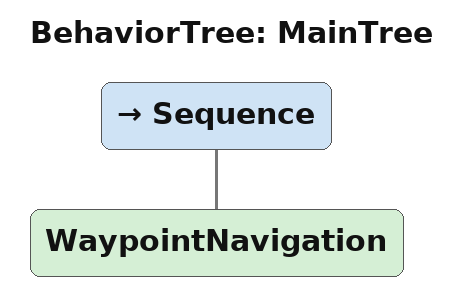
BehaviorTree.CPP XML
<root main_tree_to_execute="MainTree">
    <BehaviorTree ID="MainTree">
        <Sequence>
            <WaypointNavigation />
        </Sequence>
    </BehaviorTree>
</root>
